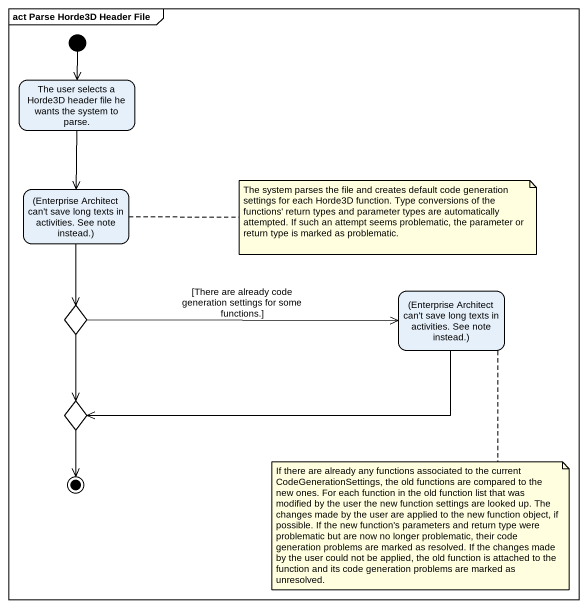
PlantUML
@startuml
mainframe act Parse Horde3D Header File
hide empty description
state "The user selects a Horde3D header file he wants the system to parse." as The_user_selects_a_Horde3D
state "(Enterprise Architect can't save long texts in activities. See note instead.)" as Enterprise_Architect_can_t
state choice1 <<choice>>
state "(Enterprise Architect can't save long texts in activities. See note instead.)" as Enterprise_Architect_can_t_2
state choice2 <<choice>>
[*] --> The_user_selects_a_Horde3D
The_user_selects_a_Horde3D --> Enterprise_Architect_can_t
Enterprise_Architect_can_t --> choice1
choice1 -right-> Enterprise_Architect_can_t_2 : [There are already code generation settings for some functions.]
choice1 --> choice2
Enterprise_Architect_can_t_2 -left-> choice2
choice2 --> [*]
note right of Enterprise_Architect_can_t : The system parses the file and creates default code generation settings for each Horde3D function. Type conversions of the functions' return types and parameter types are automatically attempted. If such an attempt seems problematic, the parameter or return type is marked as problematic.
note bottom of Enterprise_Architect_can_t_2 : If there are already any functions associated to the current CodeGenerationSettings, the old functions are compared to the new ones. For each function in the old function list that was modified by the user the new function settings are looked up. The changes made by the user are applied to the new function object, if possible. If the new function's parameters and return type were problematic but are now no longer problematic, their code generation problems are marked as resolved. If the changes made by the user could not be applied, the old function is attached to the function and its code generation problems are marked as unresolved.
@enduml
